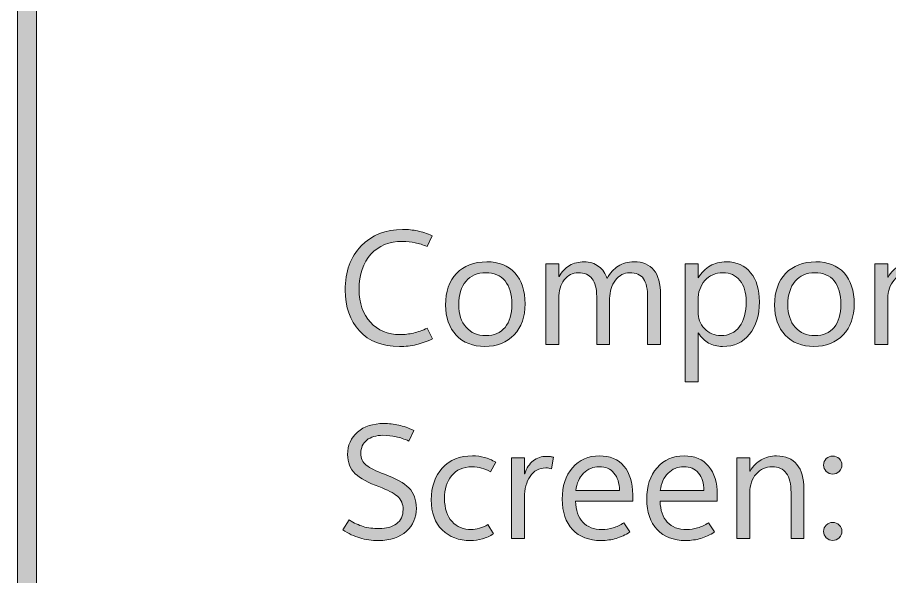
# Model space of a CAD drawing. Extents: x 0 to 227, y 0 to 170.
# Drawn here: x 0 to 64.7, y 41.5 to 83 of the extents above; entities that cross this region are included whole.
import ezdxf

# ---------------------------------------------------------------- set-up
doc = ezdxf.new("R2010")
doc.units = 0
doc.header["$MEASUREMENT"] = 0
doc.layers.add('Layer 1', color=7, linetype='Continuous')

# ---------------------------------------------------------------- blocks, each defined once
blk = doc.blocks.new('block 7')
at = {"layer": 'Layer 1', "true_color": 0x231f20}
h = blk.add_hatch(color=250, dxfattribs=at)
h.dxf.hatch_style = 2
edge = h.paths.add_edge_path()
edge.add_spline(control_points=[(30.793, 59.127), (30.387, 58.932), (29.99, 58.789), (29.604, 58.699), (29.217, 58.609), (28.797, 58.564), (28.344, 58.564), (27.074, 58.564), (26.087, 58.949), (25.382, 59.719), (24.677, 60.488), (24.324, 61.498), (24.324, 62.748), (24.324, 64.119), (24.718, 65.212), (25.505, 66.026), (26.292, 66.841), (27.318, 67.248), (28.584, 67.248), (28.979, 67.248), (29.349, 67.211), (29.694, 67.137), (30.04, 67.062), (30.398, 66.943), (30.77, 66.779), (30.77, 66.779), (30.406, 65.971), (30.406, 65.971), (30.098, 66.107), (29.799, 66.206), (29.51, 66.267), (29.221, 66.327), (28.908, 66.357), (28.572, 66.357), (27.588, 66.357), (26.806, 66.04), (26.226, 65.405), (25.646, 64.771), (25.355, 63.904), (25.355, 62.807), (25.355, 61.779), (25.634, 60.963), (26.19, 60.357), (26.747, 59.752), (27.484, 59.449), (28.402, 59.449), (28.742, 59.449), (29.075, 59.486), (29.401, 59.561), (29.728, 59.635), (30.061, 59.756), (30.4, 59.924), (30.4, 59.924), (30.793, 59.127), (30.793, 59.127)], knot_values=[0, 0, 0, 0, 1, 1, 1, 2, 2, 2, 3, 3, 3, 4, 4, 4, 5, 5, 5, 6, 6, 6, 7, 7, 7, 8, 8, 8, 9, 9, 9, 10, 10, 10, 11, 11, 11, 12, 12, 12, 13, 13, 13, 14, 14, 14, 15, 15, 15, 16, 16, 16, 17, 17, 17, 18, 18, 18, 18], degree=3, periodic=1)
h = blk.add_hatch(color=250, dxfattribs=at)
h.dxf.hatch_style = 2
edge = h.paths.add_edge_path()
edge.add_spline(control_points=[(34.684, 58.564), (33.797, 58.564), (33.089, 58.845), (32.56, 59.405), (32.03, 59.966), (31.766, 60.709), (31.766, 61.635), (31.766, 62.639), (32.039, 63.424), (32.586, 63.99), (33.133, 64.557), (33.879, 64.842), (34.824, 64.846), (35.719, 64.85), (36.417, 64.574), (36.919, 64.02), (37.421, 63.465), (37.672, 62.701), (37.672, 61.729), (37.672, 60.768), (37.401, 60), (36.86, 59.426), (36.319, 58.852), (35.594, 58.564), (34.684, 58.564)], knot_values=[0, 0, 0, 0, 1, 1, 1, 2, 2, 2, 3, 3, 3, 4, 4, 4, 5, 5, 5, 6, 6, 6, 7, 7, 7, 8, 8, 8, 8], degree=3, periodic=1)
edge = h.paths.add_edge_path()
edge.add_spline(control_points=[(34.754, 59.373), (35.375, 59.373), (35.853, 59.575), (36.187, 59.979), (36.521, 60.384), (36.688, 60.955), (36.688, 61.693), (36.688, 62.447), (36.52, 63.026), (36.184, 63.431), (35.848, 63.835), (35.371, 64.037), (34.754, 64.037), (34.137, 64.037), (33.648, 63.826), (33.289, 63.404), (32.93, 62.982), (32.75, 62.404), (32.75, 61.67), (32.75, 60.959), (32.932, 60.398), (33.295, 59.988), (33.658, 59.578), (34.145, 59.373), (34.754, 59.373)], knot_values=[0, 0, 0, 0, 1, 1, 1, 2, 2, 2, 3, 3, 3, 4, 4, 4, 5, 5, 5, 6, 6, 6, 7, 7, 7, 8, 8, 8, 8], degree=3, periodic=1)
h = blk.add_hatch(color=250, dxfattribs=at)
h.dxf.hatch_style = 2
edge = h.paths.add_edge_path()
edge.add_spline(control_points=[(47.727, 58.705), (47.727, 58.705), (46.766, 58.705), (46.766, 58.705), (46.766, 58.705), (46.766, 62.15), (46.766, 62.15), (46.766, 62.814), (46.663, 63.295), (46.458, 63.592), (46.253, 63.889), (45.908, 64.037), (45.424, 64.037), (45.014, 64.037), (44.665, 63.85), (44.378, 63.475), (44.091, 63.1), (43.947, 62.65), (43.947, 62.127), (43.947, 62.127), (43.947, 58.705), (43.947, 58.705), (43.947, 58.705), (42.986, 58.705), (42.986, 58.705), (42.986, 58.705), (42.986, 62.268), (42.986, 62.268), (42.986, 62.857), (42.873, 63.3), (42.646, 63.595), (42.42, 63.89), (42.078, 64.037), (41.621, 64.037), (41.199, 64.037), (40.852, 63.86), (40.578, 63.507), (40.305, 63.153), (40.168, 62.693), (40.168, 62.127), (40.168, 62.127), (40.168, 58.705), (40.168, 58.705), (40.168, 58.705), (39.207, 58.705), (39.207, 58.705), (39.207, 58.705), (39.207, 64.705), (39.207, 64.705), (39.207, 64.705), (40.168, 64.705), (40.168, 64.705), (40.168, 64.705), (40.168, 63.756), (40.168, 63.756), (40.168, 63.756), (40.191, 63.756), (40.191, 63.756), (40.406, 64.119), (40.669, 64.392), (40.979, 64.573), (41.29, 64.755), (41.648, 64.846), (42.055, 64.846), (42.465, 64.846), (42.822, 64.731), (43.127, 64.503), (43.432, 64.274), (43.641, 63.975), (43.754, 63.604), (43.977, 64.018), (44.254, 64.328), (44.586, 64.535), (44.918, 64.742), (45.305, 64.846), (45.746, 64.846), (46.406, 64.846), (46.901, 64.643), (47.231, 64.236), (47.562, 63.83), (47.727, 63.219), (47.727, 62.402), (47.727, 62.402), (47.727, 58.705), (47.727, 58.705)], knot_values=[0, 0, 0, 0, 1, 1, 1, 2, 2, 2, 3, 3, 3, 4, 4, 4, 5, 5, 5, 6, 6, 6, 7, 7, 7, 8, 8, 8, 9, 9, 9, 10, 10, 10, 11, 11, 11, 12, 12, 12, 13, 13, 13, 14, 14, 14, 15, 15, 15, 16, 16, 16, 17, 17, 17, 18, 18, 18, 19, 19, 19, 20, 20, 20, 21, 21, 21, 22, 22, 22, 23, 23, 23, 24, 24, 24, 25, 25, 25, 26, 26, 26, 27, 27, 27, 28, 28, 28, 28], degree=3, periodic=1)
h = blk.add_hatch(color=250, dxfattribs=at)
h.dxf.hatch_style = 2
edge = h.paths.add_edge_path()
edge.add_spline(control_points=[(50.527, 59.572), (50.527, 59.572), (50.504, 59.572), (50.504, 59.572), (50.504, 59.572), (50.504, 55.945), (50.504, 55.945), (50.504, 55.945), (49.543, 55.945), (49.543, 55.945), (49.543, 55.945), (49.543, 64.705), (49.543, 64.705), (49.543, 64.705), (50.504, 64.705), (50.504, 64.705), (50.504, 64.705), (50.504, 63.65), (50.504, 63.65), (50.504, 63.65), (50.527, 63.65), (50.527, 63.65), (50.766, 64.049), (51.058, 64.348), (51.403, 64.547), (51.749, 64.746), (52.148, 64.846), (52.602, 64.846), (53.375, 64.846), (53.979, 64.577), (54.412, 64.04), (54.846, 63.503), (55.062, 62.783), (55.062, 61.881), (55.062, 60.877), (54.818, 60.073), (54.33, 59.47), (53.842, 58.866), (53.174, 58.564), (52.326, 58.564), (51.939, 58.564), (51.596, 58.648), (51.295, 58.816), (50.994, 58.984), (50.738, 59.236), (50.527, 59.572)], knot_values=[0, 0, 0, 0, 1, 1, 1, 2, 2, 2, 3, 3, 3, 4, 4, 4, 5, 5, 5, 6, 6, 6, 7, 7, 7, 8, 8, 8, 9, 9, 9, 10, 10, 10, 11, 11, 11, 12, 12, 12, 13, 13, 13, 14, 14, 14, 15, 15, 15, 15], degree=3, periodic=1)
edge = h.paths.add_edge_path()
edge.add_spline(control_points=[(50.504, 61.992), (50.504, 61.992), (50.504, 61.154), (50.504, 61.154), (50.504, 60.658), (50.665, 60.237), (50.987, 59.892), (51.31, 59.546), (51.719, 59.373), (52.215, 59.373), (52.797, 59.373), (53.253, 59.596), (53.583, 60.041), (53.913, 60.486), (54.078, 61.105), (54.078, 61.898), (54.078, 62.566), (53.924, 63.09), (53.615, 63.469), (53.307, 63.848), (52.889, 64.037), (52.361, 64.037), (51.803, 64.037), (51.354, 63.843), (51.014, 63.454), (50.674, 63.065), (50.504, 62.578), (50.504, 61.992)], knot_values=[0, 0, 0, 0, 1, 1, 1, 2, 2, 2, 3, 3, 3, 4, 4, 4, 5, 5, 5, 6, 6, 6, 7, 7, 7, 8, 8, 8, 9, 9, 9, 9], degree=3, periodic=1)
h = blk.add_hatch(color=250, dxfattribs=at)
h.dxf.hatch_style = 2
edge = h.paths.add_edge_path()
edge.add_spline(control_points=[(59.105, 58.564), (58.219, 58.564), (57.511, 58.845), (56.981, 59.405), (56.452, 59.966), (56.188, 60.709), (56.188, 61.635), (56.188, 62.639), (56.461, 63.424), (57.008, 63.99), (57.555, 64.557), (58.301, 64.842), (59.246, 64.846), (60.141, 64.85), (60.839, 64.574), (61.341, 64.02), (61.843, 63.465), (62.094, 62.701), (62.094, 61.729), (62.094, 60.768), (61.823, 60), (61.282, 59.426), (60.741, 58.852), (60.016, 58.564), (59.105, 58.564)], knot_values=[0, 0, 0, 0, 1, 1, 1, 2, 2, 2, 3, 3, 3, 4, 4, 4, 5, 5, 5, 6, 6, 6, 7, 7, 7, 8, 8, 8, 8], degree=3, periodic=1)
edge = h.paths.add_edge_path()
edge.add_spline(control_points=[(59.176, 59.373), (59.797, 59.373), (60.274, 59.575), (60.608, 59.979), (60.942, 60.384), (61.109, 60.955), (61.109, 61.693), (61.109, 62.447), (60.941, 63.026), (60.605, 63.431), (60.27, 63.835), (59.793, 64.037), (59.176, 64.037), (58.559, 64.037), (58.07, 63.826), (57.711, 63.404), (57.352, 62.982), (57.172, 62.404), (57.172, 61.67), (57.172, 60.959), (57.354, 60.398), (57.717, 59.988), (58.08, 59.578), (58.566, 59.373), (59.176, 59.373)], knot_values=[0, 0, 0, 0, 1, 1, 1, 2, 2, 2, 3, 3, 3, 4, 4, 4, 5, 5, 5, 6, 6, 6, 7, 7, 7, 8, 8, 8, 8], degree=3, periodic=1)
h = blk.add_hatch(color=250, dxfattribs=at)
h.dxf.hatch_style = 2
edge = h.paths.add_edge_path()
edge.add_spline(control_points=[(68.609, 58.705), (68.609, 58.705), (67.648, 58.705), (67.648, 58.705), (67.648, 58.705), (67.648, 62.127), (67.648, 62.127), (67.648, 62.764), (67.532, 63.241), (67.3, 63.56), (67.067, 63.878), (66.719, 64.037), (66.254, 64.037), (65.773, 64.037), (65.376, 63.856), (65.062, 63.495), (64.747, 63.134), (64.59, 62.678), (64.59, 62.127), (64.59, 62.127), (64.59, 58.705), (64.59, 58.705), (64.59, 58.705), (63.629, 58.705), (63.629, 58.705), (63.629, 58.705), (63.629, 64.705), (63.629, 64.705), (63.629, 64.705), (64.59, 64.705), (64.59, 64.705), (64.59, 64.705), (64.59, 63.709), (64.59, 63.709), (64.59, 63.709), (64.613, 63.709), (64.613, 63.709), (64.84, 64.088), (65.117, 64.372), (65.445, 64.562), (65.773, 64.751), (66.152, 64.846), (66.582, 64.846), (67.238, 64.846), (67.74, 64.634), (68.088, 64.21), (68.436, 63.786), (68.609, 63.174), (68.609, 62.373), (68.609, 62.373), (68.609, 58.705), (68.609, 58.705)], knot_values=[0, 0, 0, 0, 1, 1, 1, 2, 2, 2, 3, 3, 3, 4, 4, 4, 5, 5, 5, 6, 6, 6, 7, 7, 7, 8, 8, 8, 9, 9, 9, 10, 10, 10, 11, 11, 11, 12, 12, 12, 13, 13, 13, 14, 14, 14, 15, 15, 15, 16, 16, 16, 17, 17, 17, 17], degree=3, periodic=1)
at = {"layer": 'Layer 1', "lineweight": 0}
for points, knots in [([(30.793, 59.127), (30.387, 58.932), (29.99, 58.789), (29.604, 58.699), (29.217, 58.609), (28.797, 58.564), (28.344, 58.564), (27.074, 58.564), (26.087, 58.949), (25.382, 59.719), (24.677, 60.488), (24.324, 61.498), (24.324, 62.748), (24.324, 64.119), (24.718, 65.212), (25.505, 66.026), (26.292, 66.841), (27.318, 67.248), (28.584, 67.248), (28.979, 67.248), (29.349, 67.211), (29.694, 67.137), (30.04, 67.062), (30.398, 66.943), (30.77, 66.779), (30.77, 66.779), (30.406, 65.971), (30.406, 65.971), (30.098, 66.107), (29.799, 66.206), (29.51, 66.267), (29.221, 66.327), (28.908, 66.357), (28.572, 66.357), (27.588, 66.357), (26.806, 66.04), (26.226, 65.405), (25.646, 64.771), (25.355, 63.904), (25.355, 62.807), (25.355, 61.779), (25.634, 60.963), (26.19, 60.357), (26.747, 59.752), (27.484, 59.449), (28.402, 59.449), (28.742, 59.449), (29.075, 59.486), (29.401, 59.561), (29.728, 59.635), (30.061, 59.756), (30.4, 59.924), (30.4, 59.924), (30.793, 59.127), (30.793, 59.127)], [0, 0, 0, 0, 1, 1, 1, 2, 2, 2, 3, 3, 3, 4, 4, 4, 5, 5, 5, 6, 6, 6, 7, 7, 7, 8, 8, 8, 9, 9, 9, 10, 10, 10, 11, 11, 11, 12, 12, 12, 13, 13, 13, 14, 14, 14, 15, 15, 15, 16, 16, 16, 17, 17, 17, 18, 18, 18, 18]), ([(34.684, 58.564), (33.797, 58.564), (33.089, 58.845), (32.56, 59.405), (32.03, 59.966), (31.766, 60.709), (31.766, 61.635), (31.766, 62.639), (32.039, 63.424), (32.586, 63.99), (33.133, 64.557), (33.879, 64.842), (34.824, 64.846), (35.719, 64.85), (36.417, 64.574), (36.919, 64.02), (37.421, 63.465), (37.672, 62.701), (37.672, 61.729), (37.672, 60.768), (37.401, 60), (36.86, 59.426), (36.319, 58.852), (35.594, 58.564), (34.684, 58.564)], [0, 0, 0, 0, 1, 1, 1, 2, 2, 2, 3, 3, 3, 4, 4, 4, 5, 5, 5, 6, 6, 6, 7, 7, 7, 8, 8, 8, 8]), ([(47.727, 58.705), (47.727, 58.705), (46.766, 58.705), (46.766, 58.705), (46.766, 58.705), (46.766, 62.15), (46.766, 62.15), (46.766, 62.814), (46.663, 63.295), (46.458, 63.592), (46.253, 63.889), (45.908, 64.037), (45.424, 64.037), (45.014, 64.037), (44.665, 63.85), (44.378, 63.475), (44.091, 63.1), (43.947, 62.65), (43.947, 62.127), (43.947, 62.127), (43.947, 58.705), (43.947, 58.705), (43.947, 58.705), (42.986, 58.705), (42.986, 58.705), (42.986, 58.705), (42.986, 62.268), (42.986, 62.268), (42.986, 62.857), (42.873, 63.3), (42.646, 63.595), (42.42, 63.89), (42.078, 64.037), (41.621, 64.037), (41.199, 64.037), (40.852, 63.86), (40.578, 63.507), (40.305, 63.153), (40.168, 62.693), (40.168, 62.127), (40.168, 62.127), (40.168, 58.705), (40.168, 58.705), (40.168, 58.705), (39.207, 58.705), (39.207, 58.705), (39.207, 58.705), (39.207, 64.705), (39.207, 64.705), (39.207, 64.705), (40.168, 64.705), (40.168, 64.705), (40.168, 64.705), (40.168, 63.756), (40.168, 63.756), (40.168, 63.756), (40.191, 63.756), (40.191, 63.756), (40.406, 64.119), (40.669, 64.392), (40.979, 64.573), (41.29, 64.755), (41.648, 64.846), (42.055, 64.846), (42.465, 64.846), (42.822, 64.731), (43.127, 64.503), (43.432, 64.274), (43.641, 63.975), (43.754, 63.604), (43.977, 64.018), (44.254, 64.328), (44.586, 64.535), (44.918, 64.742), (45.305, 64.846), (45.746, 64.846), (46.406, 64.846), (46.901, 64.643), (47.231, 64.236), (47.562, 63.83), (47.727, 63.219), (47.727, 62.402), (47.727, 62.402), (47.727, 58.705), (47.727, 58.705)], [0, 0, 0, 0, 1, 1, 1, 2, 2, 2, 3, 3, 3, 4, 4, 4, 5, 5, 5, 6, 6, 6, 7, 7, 7, 8, 8, 8, 9, 9, 9, 10, 10, 10, 11, 11, 11, 12, 12, 12, 13, 13, 13, 14, 14, 14, 15, 15, 15, 16, 16, 16, 17, 17, 17, 18, 18, 18, 19, 19, 19, 20, 20, 20, 21, 21, 21, 22, 22, 22, 23, 23, 23, 24, 24, 24, 25, 25, 25, 26, 26, 26, 27, 27, 27, 28, 28, 28, 28]), ([(50.527, 59.572), (50.527, 59.572), (50.504, 59.572), (50.504, 59.572), (50.504, 59.572), (50.504, 55.945), (50.504, 55.945), (50.504, 55.945), (49.543, 55.945), (49.543, 55.945), (49.543, 55.945), (49.543, 64.705), (49.543, 64.705), (49.543, 64.705), (50.504, 64.705), (50.504, 64.705), (50.504, 64.705), (50.504, 63.65), (50.504, 63.65), (50.504, 63.65), (50.527, 63.65), (50.527, 63.65), (50.766, 64.049), (51.058, 64.348), (51.403, 64.547), (51.749, 64.746), (52.148, 64.846), (52.602, 64.846), (53.375, 64.846), (53.979, 64.577), (54.412, 64.04), (54.846, 63.503), (55.062, 62.783), (55.062, 61.881), (55.062, 60.877), (54.818, 60.073), (54.33, 59.47), (53.842, 58.866), (53.174, 58.564), (52.326, 58.564), (51.939, 58.564), (51.596, 58.648), (51.295, 58.816), (50.994, 58.984), (50.738, 59.236), (50.527, 59.572)], [0, 0, 0, 0, 1, 1, 1, 2, 2, 2, 3, 3, 3, 4, 4, 4, 5, 5, 5, 6, 6, 6, 7, 7, 7, 8, 8, 8, 9, 9, 9, 10, 10, 10, 11, 11, 11, 12, 12, 12, 13, 13, 13, 14, 14, 14, 15, 15, 15, 15]), ([(59.105, 58.564), (58.219, 58.564), (57.511, 58.845), (56.981, 59.405), (56.452, 59.966), (56.188, 60.709), (56.188, 61.635), (56.188, 62.639), (56.461, 63.424), (57.008, 63.99), (57.555, 64.557), (58.301, 64.842), (59.246, 64.846), (60.141, 64.85), (60.839, 64.574), (61.341, 64.02), (61.843, 63.465), (62.094, 62.701), (62.094, 61.729), (62.094, 60.768), (61.823, 60), (61.282, 59.426), (60.741, 58.852), (60.016, 58.564), (59.105, 58.564)], [0, 0, 0, 0, 1, 1, 1, 2, 2, 2, 3, 3, 3, 4, 4, 4, 5, 5, 5, 6, 6, 6, 7, 7, 7, 8, 8, 8, 8]), ([(68.609, 58.705), (68.609, 58.705), (67.648, 58.705), (67.648, 58.705), (67.648, 58.705), (67.648, 62.127), (67.648, 62.127), (67.648, 62.764), (67.532, 63.241), (67.3, 63.56), (67.067, 63.878), (66.719, 64.037), (66.254, 64.037), (65.773, 64.037), (65.376, 63.856), (65.062, 63.495), (64.747, 63.134), (64.59, 62.678), (64.59, 62.127), (64.59, 62.127), (64.59, 58.705), (64.59, 58.705), (64.59, 58.705), (63.629, 58.705), (63.629, 58.705), (63.629, 58.705), (63.629, 64.705), (63.629, 64.705), (63.629, 64.705), (64.59, 64.705), (64.59, 64.705), (64.59, 64.705), (64.59, 63.709), (64.59, 63.709), (64.59, 63.709), (64.613, 63.709), (64.613, 63.709), (64.84, 64.088), (65.117, 64.372), (65.445, 64.562), (65.773, 64.751), (66.152, 64.846), (66.582, 64.846), (67.238, 64.846), (67.74, 64.634), (68.088, 64.21), (68.436, 63.786), (68.609, 63.174), (68.609, 62.373), (68.609, 62.373), (68.609, 58.705), (68.609, 58.705)], [0, 0, 0, 0, 1, 1, 1, 2, 2, 2, 3, 3, 3, 4, 4, 4, 5, 5, 5, 6, 6, 6, 7, 7, 7, 8, 8, 8, 9, 9, 9, 10, 10, 10, 11, 11, 11, 12, 12, 12, 13, 13, 13, 14, 14, 14, 15, 15, 15, 16, 16, 16, 17, 17, 17, 17]), ([(34.754, 59.373), (35.375, 59.373), (35.853, 59.575), (36.187, 59.979), (36.521, 60.384), (36.688, 60.955), (36.688, 61.693), (36.688, 62.447), (36.52, 63.026), (36.184, 63.431), (35.848, 63.835), (35.371, 64.037), (34.754, 64.037), (34.137, 64.037), (33.648, 63.826), (33.289, 63.404), (32.93, 62.982), (32.75, 62.404), (32.75, 61.67), (32.75, 60.959), (32.932, 60.398), (33.295, 59.988), (33.658, 59.578), (34.145, 59.373), (34.754, 59.373)], [0, 0, 0, 0, 1, 1, 1, 2, 2, 2, 3, 3, 3, 4, 4, 4, 5, 5, 5, 6, 6, 6, 7, 7, 7, 8, 8, 8, 8]), ([(50.504, 61.992), (50.504, 61.992), (50.504, 61.154), (50.504, 61.154), (50.504, 60.658), (50.665, 60.237), (50.987, 59.892), (51.31, 59.546), (51.719, 59.373), (52.215, 59.373), (52.797, 59.373), (53.253, 59.596), (53.583, 60.041), (53.913, 60.486), (54.078, 61.105), (54.078, 61.898), (54.078, 62.566), (53.924, 63.09), (53.615, 63.469), (53.307, 63.848), (52.889, 64.037), (52.361, 64.037), (51.803, 64.037), (51.354, 63.843), (51.014, 63.454), (50.674, 63.065), (50.504, 62.578), (50.504, 61.992)], [0, 0, 0, 0, 1, 1, 1, 2, 2, 2, 3, 3, 3, 4, 4, 4, 5, 5, 5, 6, 6, 6, 7, 7, 7, 8, 8, 8, 9, 9, 9, 9]), ([(59.176, 59.373), (59.797, 59.373), (60.274, 59.575), (60.608, 59.979), (60.942, 60.384), (61.109, 60.955), (61.109, 61.693), (61.109, 62.447), (60.941, 63.026), (60.605, 63.431), (60.27, 63.835), (59.793, 64.037), (59.176, 64.037), (58.559, 64.037), (58.07, 63.826), (57.711, 63.404), (57.352, 62.982), (57.172, 62.404), (57.172, 61.67), (57.172, 60.959), (57.354, 60.398), (57.717, 59.988), (58.08, 59.578), (58.566, 59.373), (59.176, 59.373)], [0, 0, 0, 0, 1, 1, 1, 2, 2, 2, 3, 3, 3, 4, 4, 4, 5, 5, 5, 6, 6, 6, 7, 7, 7, 8, 8, 8, 8])]:
    blk.add_open_spline(points, degree=3, knots=knots, dxfattribs=at)
blk = doc.blocks.new('block 8')
at = {"layer": 'Layer 1', "true_color": 0x231f20}
h = blk.add_hatch(color=250, dxfattribs=at)
h.dxf.hatch_style = 2
edge = h.paths.add_edge_path()
edge.add_spline(control_points=[(24.148, 44.95), (24.148, 44.95), (24.629, 45.688), (24.629, 45.688), (24.973, 45.466), (25.316, 45.304), (25.66, 45.202), (26.004, 45.101), (26.404, 45.05), (26.861, 45.05), (27.373, 45.05), (27.794, 45.17), (28.124, 45.41), (28.454, 45.65), (28.619, 46.001), (28.619, 46.462), (28.619, 46.872), (28.479, 47.2), (28.2, 47.446), (27.921, 47.692), (27.463, 47.931), (26.826, 48.161), (26.037, 48.446), (25.452, 48.768), (25.071, 49.125), (24.69, 49.482), (24.5, 49.954), (24.5, 50.54), (24.5, 51.228), (24.747, 51.784), (25.241, 52.21), (25.735, 52.636), (26.385, 52.849), (27.189, 52.849), (27.564, 52.849), (27.932, 52.809), (28.291, 52.729), (28.65, 52.648), (29.021, 52.519), (29.404, 52.339), (29.404, 52.339), (29.035, 51.548), (29.035, 51.548), (28.715, 51.696), (28.403, 51.804), (28.101, 51.87), (27.798, 51.937), (27.471, 51.97), (27.119, 51.97), (26.615, 51.97), (26.217, 51.852), (25.924, 51.615), (25.631, 51.379), (25.484, 51.052), (25.484, 50.634), (25.484, 50.267), (25.619, 49.974), (25.889, 49.755), (26.158, 49.536), (26.607, 49.313), (27.236, 49.087), (28.08, 48.782), (28.686, 48.442), (29.053, 48.067), (29.42, 47.692), (29.604, 47.187), (29.604, 46.55), (29.604, 45.87), (29.357, 45.303), (28.865, 44.848), (28.373, 44.393), (27.682, 44.165), (26.791, 44.165), (26.291, 44.165), (25.83, 44.228), (25.408, 44.353), (24.986, 44.478), (24.566, 44.677), (24.148, 44.95)], knot_values=[0, 0, 0, 0, 1, 1, 1, 2, 2, 2, 3, 3, 3, 4, 4, 4, 5, 5, 5, 6, 6, 6, 7, 7, 7, 8, 8, 8, 9, 9, 9, 10, 10, 10, 11, 11, 11, 12, 12, 12, 13, 13, 13, 14, 14, 14, 15, 15, 15, 16, 16, 16, 17, 17, 17, 18, 18, 18, 19, 19, 19, 20, 20, 20, 21, 21, 21, 22, 22, 22, 23, 23, 23, 24, 24, 24, 25, 25, 25, 26, 26, 26, 26], degree=3, periodic=1)
h = blk.add_hatch(color=250, dxfattribs=at)
h.dxf.hatch_style = 2
edge = h.paths.add_edge_path()
edge.add_spline(control_points=[(35.34, 44.663), (35.062, 44.491), (34.785, 44.365), (34.508, 44.285), (34.23, 44.205), (33.928, 44.165), (33.6, 44.165), (32.756, 44.165), (32.063, 44.427), (31.522, 44.95), (30.981, 45.474), (30.711, 46.216), (30.711, 47.177), (30.711, 48.153), (30.983, 48.942), (31.528, 49.544), (32.073, 50.146), (32.822, 50.446), (33.775, 50.446), (34.084, 50.446), (34.378, 50.409), (34.657, 50.335), (34.937, 50.261), (35.219, 50.14), (35.504, 49.972), (35.504, 49.972), (35.1, 49.269), (35.1, 49.269), (34.877, 49.394), (34.658, 49.485), (34.443, 49.544), (34.229, 49.603), (33.994, 49.632), (33.74, 49.632), (33.08, 49.632), (32.574, 49.411), (32.223, 48.97), (31.871, 48.528), (31.695, 47.968), (31.695, 47.288), (31.695, 46.538), (31.88, 45.966), (32.249, 45.571), (32.618, 45.177), (33.096, 44.979), (33.682, 44.979), (33.873, 44.979), (34.073, 45.01), (34.282, 45.07), (34.491, 45.131), (34.701, 45.226), (34.912, 45.354), (34.912, 45.354), (35.34, 44.663), (35.34, 44.663)], knot_values=[0, 0, 0, 0, 1, 1, 1, 2, 2, 2, 3, 3, 3, 4, 4, 4, 5, 5, 5, 6, 6, 6, 7, 7, 7, 8, 8, 8, 9, 9, 9, 10, 10, 10, 11, 11, 11, 12, 12, 12, 13, 13, 13, 14, 14, 14, 15, 15, 15, 16, 16, 16, 17, 17, 17, 18, 18, 18, 18], degree=3, periodic=1)
h = blk.add_hatch(color=250, dxfattribs=at)
h.dxf.hatch_style = 2
edge = h.paths.add_edge_path()
edge.add_spline(control_points=[(39.623, 49.485), (39.549, 49.509), (39.482, 49.525), (39.424, 49.535), (39.365, 49.545), (39.291, 49.55), (39.201, 49.55), (38.713, 49.55), (38.328, 49.342), (38.047, 48.926), (37.766, 48.51), (37.625, 47.989), (37.625, 47.364), (37.625, 47.364), (37.625, 44.306), (37.625, 44.306), (37.625, 44.306), (36.664, 44.306), (36.664, 44.306), (36.664, 44.306), (36.664, 50.306), (36.664, 50.306), (36.664, 50.306), (37.625, 50.306), (37.625, 50.306), (37.625, 50.306), (37.625, 49.116), (37.625, 49.116), (37.625, 49.116), (37.648, 49.116), (37.648, 49.116), (37.785, 49.538), (37.994, 49.859), (38.275, 50.08), (38.557, 50.301), (38.881, 50.411), (39.248, 50.411), (39.369, 50.411), (39.472, 50.405), (39.556, 50.394), (39.64, 50.382), (39.715, 50.364), (39.781, 50.341), (39.781, 50.341), (39.623, 49.485), (39.623, 49.485)], knot_values=[0, 0, 0, 0, 1, 1, 1, 2, 2, 2, 3, 3, 3, 4, 4, 4, 5, 5, 5, 6, 6, 6, 7, 7, 7, 8, 8, 8, 9, 9, 9, 10, 10, 10, 11, 11, 11, 12, 12, 12, 13, 13, 13, 14, 14, 14, 15, 15, 15, 15], degree=3, periodic=1)
h = blk.add_hatch(color=250, dxfattribs=at)
h.dxf.hatch_style = 2
edge = h.paths.add_edge_path()
edge.add_spline(control_points=[(45.658, 47.089), (45.658, 47.089), (41.416, 47.089), (41.416, 47.089), (41.432, 46.413), (41.61, 45.893), (41.952, 45.527), (42.294, 45.162), (42.773, 44.979), (43.391, 44.979), (43.66, 44.979), (43.931, 45.02), (44.202, 45.1), (44.474, 45.18), (44.742, 45.308), (45.008, 45.483), (45.008, 45.483), (45.453, 44.798), (45.453, 44.798), (45.113, 44.579), (44.773, 44.419), (44.434, 44.317), (44.094, 44.216), (43.721, 44.165), (43.314, 44.165), (42.408, 44.165), (41.701, 44.435), (41.193, 44.974), (40.686, 45.513), (40.43, 46.265), (40.426, 47.229), (40.422, 48.194), (40.677, 48.972), (41.19, 49.562), (41.704, 50.151), (42.371, 50.446), (43.191, 50.446), (43.973, 50.446), (44.579, 50.191), (45.011, 49.682), (45.442, 49.172), (45.658, 48.466), (45.658, 47.563), (45.658, 47.563), (45.658, 47.089), (45.658, 47.089)], knot_values=[0, 0, 0, 0, 1, 1, 1, 2, 2, 2, 3, 3, 3, 4, 4, 4, 5, 5, 5, 6, 6, 6, 7, 7, 7, 8, 8, 8, 9, 9, 9, 10, 10, 10, 11, 11, 11, 12, 12, 12, 13, 13, 13, 14, 14, 14, 15, 15, 15, 15], degree=3, periodic=1)
edge = h.paths.add_edge_path()
edge.add_spline(control_points=[(44.674, 47.874), (44.67, 48.429), (44.535, 48.861), (44.27, 49.172), (44.004, 49.482), (43.639, 49.638), (43.174, 49.638), (42.717, 49.638), (42.329, 49.479), (42.011, 49.16), (41.692, 48.842), (41.498, 48.413), (41.428, 47.874), (41.428, 47.874), (44.674, 47.874), (44.674, 47.874)], knot_values=[0, 0, 0, 0, 1, 1, 1, 2, 2, 2, 3, 3, 3, 4, 4, 4, 5, 5, 5, 5], degree=3, periodic=1)
h = blk.add_hatch(color=250, dxfattribs=at)
h.dxf.hatch_style = 2
edge = h.paths.add_edge_path()
edge.add_spline(control_points=[(51.934, 47.089), (51.934, 47.089), (47.691, 47.089), (47.691, 47.089), (47.707, 46.413), (47.886, 45.893), (48.228, 45.527), (48.569, 45.162), (49.049, 44.979), (49.666, 44.979), (49.936, 44.979), (50.206, 45.02), (50.478, 45.1), (50.749, 45.18), (51.018, 45.308), (51.283, 45.483), (51.283, 45.483), (51.729, 44.798), (51.729, 44.798), (51.389, 44.579), (51.049, 44.419), (50.709, 44.317), (50.369, 44.216), (49.996, 44.165), (49.59, 44.165), (48.684, 44.165), (47.977, 44.435), (47.469, 44.974), (46.961, 45.513), (46.705, 46.265), (46.701, 47.229), (46.697, 48.194), (46.952, 48.972), (47.466, 49.562), (47.979, 50.151), (48.646, 50.446), (49.467, 50.446), (50.248, 50.446), (50.854, 50.191), (51.286, 49.682), (51.718, 49.172), (51.934, 48.466), (51.934, 47.563), (51.934, 47.563), (51.934, 47.089), (51.934, 47.089)], knot_values=[0, 0, 0, 0, 1, 1, 1, 2, 2, 2, 3, 3, 3, 4, 4, 4, 5, 5, 5, 6, 6, 6, 7, 7, 7, 8, 8, 8, 9, 9, 9, 10, 10, 10, 11, 11, 11, 12, 12, 12, 13, 13, 13, 14, 14, 14, 15, 15, 15, 15], degree=3, periodic=1)
edge = h.paths.add_edge_path()
edge.add_spline(control_points=[(50.949, 47.874), (50.945, 48.429), (50.811, 48.861), (50.545, 49.172), (50.279, 49.482), (49.914, 49.638), (49.449, 49.638), (48.992, 49.638), (48.604, 49.479), (48.286, 49.16), (47.968, 48.842), (47.773, 48.413), (47.703, 47.874), (47.703, 47.874), (50.949, 47.874), (50.949, 47.874)], knot_values=[0, 0, 0, 0, 1, 1, 1, 2, 2, 2, 3, 3, 3, 4, 4, 4, 5, 5, 5, 5], degree=3, periodic=1)
h = blk.add_hatch(color=250, dxfattribs=at)
h.dxf.hatch_style = 2
edge = h.paths.add_edge_path()
edge.add_spline(control_points=[(58.367, 44.306), (58.367, 44.306), (57.406, 44.306), (57.406, 44.306), (57.406, 44.306), (57.406, 47.728), (57.406, 47.728), (57.406, 48.364), (57.29, 48.842), (57.058, 49.16), (56.825, 49.479), (56.477, 49.638), (56.012, 49.638), (55.531, 49.638), (55.134, 49.457), (54.819, 49.096), (54.505, 48.734), (54.348, 48.278), (54.348, 47.728), (54.348, 47.728), (54.348, 44.306), (54.348, 44.306), (54.348, 44.306), (53.387, 44.306), (53.387, 44.306), (53.387, 44.306), (53.387, 50.306), (53.387, 50.306), (53.387, 50.306), (54.348, 50.306), (54.348, 50.306), (54.348, 50.306), (54.348, 49.31), (54.348, 49.31), (54.348, 49.31), (54.371, 49.31), (54.371, 49.31), (54.598, 49.688), (54.875, 49.973), (55.203, 50.162), (55.531, 50.352), (55.91, 50.446), (56.34, 50.446), (56.996, 50.446), (57.498, 50.234), (57.846, 49.811), (58.193, 49.387), (58.367, 48.774), (58.367, 47.974), (58.367, 47.974), (58.367, 44.306), (58.367, 44.306)], knot_values=[0, 0, 0, 0, 1, 1, 1, 2, 2, 2, 3, 3, 3, 4, 4, 4, 5, 5, 5, 6, 6, 6, 7, 7, 7, 8, 8, 8, 9, 9, 9, 10, 10, 10, 11, 11, 11, 12, 12, 12, 13, 13, 13, 14, 14, 14, 15, 15, 15, 16, 16, 16, 17, 17, 17, 17], degree=3, periodic=1)
h = blk.add_hatch(color=250, dxfattribs=at)
h.dxf.hatch_style = 2
edge = h.paths.add_edge_path()
edge.add_spline(control_points=[(60.506, 49.099), (60.318, 49.099), (60.158, 49.164), (60.025, 49.295), (59.893, 49.426), (59.826, 49.583), (59.826, 49.767), (59.826, 49.954), (59.893, 50.112), (60.025, 50.241), (60.158, 50.37), (60.318, 50.435), (60.506, 50.435), (60.693, 50.435), (60.854, 50.37), (60.986, 50.241), (61.119, 50.112), (61.186, 49.954), (61.186, 49.767), (61.186, 49.583), (61.119, 49.426), (60.986, 49.295), (60.854, 49.164), (60.693, 49.099), (60.506, 49.099)], knot_values=[0, 0, 0, 0, 1, 1, 1, 2, 2, 2, 3, 3, 3, 4, 4, 4, 5, 5, 5, 6, 6, 6, 7, 7, 7, 8, 8, 8, 8], degree=3, periodic=1)
edge = h.paths.add_edge_path()
edge.add_spline(control_points=[(60.506, 44.177), (60.318, 44.177), (60.158, 44.242), (60.025, 44.373), (59.893, 44.504), (59.826, 44.661), (59.826, 44.845), (59.826, 45.024), (59.893, 45.181), (60.025, 45.313), (60.158, 45.446), (60.318, 45.513), (60.506, 45.513), (60.693, 45.513), (60.854, 45.446), (60.986, 45.313), (61.119, 45.181), (61.186, 45.024), (61.186, 44.845), (61.186, 44.661), (61.119, 44.504), (60.986, 44.373), (60.854, 44.242), (60.693, 44.177), (60.506, 44.177)], knot_values=[0, 0, 0, 0, 1, 1, 1, 2, 2, 2, 3, 3, 3, 4, 4, 4, 5, 5, 5, 6, 6, 6, 7, 7, 7, 8, 8, 8, 8], degree=3, periodic=1)
at = {"layer": 'Layer 1', "lineweight": 0}
for points, knots in [([(24.148, 44.95), (24.148, 44.95), (24.629, 45.688), (24.629, 45.688), (24.973, 45.466), (25.316, 45.304), (25.66, 45.202), (26.004, 45.101), (26.404, 45.05), (26.861, 45.05), (27.373, 45.05), (27.794, 45.17), (28.124, 45.41), (28.454, 45.65), (28.619, 46.001), (28.619, 46.462), (28.619, 46.872), (28.479, 47.2), (28.2, 47.446), (27.921, 47.692), (27.463, 47.931), (26.826, 48.161), (26.037, 48.446), (25.452, 48.768), (25.071, 49.125), (24.69, 49.482), (24.5, 49.954), (24.5, 50.54), (24.5, 51.228), (24.747, 51.784), (25.241, 52.21), (25.735, 52.636), (26.385, 52.849), (27.189, 52.849), (27.564, 52.849), (27.932, 52.809), (28.291, 52.729), (28.65, 52.648), (29.021, 52.519), (29.404, 52.339), (29.404, 52.339), (29.035, 51.548), (29.035, 51.548), (28.715, 51.696), (28.403, 51.804), (28.101, 51.87), (27.798, 51.937), (27.471, 51.97), (27.119, 51.97), (26.615, 51.97), (26.217, 51.852), (25.924, 51.615), (25.631, 51.379), (25.484, 51.052), (25.484, 50.634), (25.484, 50.267), (25.619, 49.974), (25.889, 49.755), (26.158, 49.536), (26.607, 49.313), (27.236, 49.087), (28.08, 48.782), (28.686, 48.442), (29.053, 48.067), (29.42, 47.692), (29.604, 47.187), (29.604, 46.55), (29.604, 45.87), (29.357, 45.303), (28.865, 44.848), (28.373, 44.393), (27.682, 44.165), (26.791, 44.165), (26.291, 44.165), (25.83, 44.228), (25.408, 44.353), (24.986, 44.478), (24.566, 44.677), (24.148, 44.95)], [0, 0, 0, 0, 1, 1, 1, 2, 2, 2, 3, 3, 3, 4, 4, 4, 5, 5, 5, 6, 6, 6, 7, 7, 7, 8, 8, 8, 9, 9, 9, 10, 10, 10, 11, 11, 11, 12, 12, 12, 13, 13, 13, 14, 14, 14, 15, 15, 15, 16, 16, 16, 17, 17, 17, 18, 18, 18, 19, 19, 19, 20, 20, 20, 21, 21, 21, 22, 22, 22, 23, 23, 23, 24, 24, 24, 25, 25, 25, 26, 26, 26, 26]), ([(35.34, 44.663), (35.062, 44.491), (34.785, 44.365), (34.508, 44.285), (34.23, 44.205), (33.928, 44.165), (33.6, 44.165), (32.756, 44.165), (32.063, 44.427), (31.522, 44.95), (30.981, 45.474), (30.711, 46.216), (30.711, 47.177), (30.711, 48.153), (30.983, 48.942), (31.528, 49.544), (32.073, 50.146), (32.822, 50.446), (33.775, 50.446), (34.084, 50.446), (34.378, 50.409), (34.657, 50.335), (34.937, 50.261), (35.219, 50.14), (35.504, 49.972), (35.504, 49.972), (35.1, 49.269), (35.1, 49.269), (34.877, 49.394), (34.658, 49.485), (34.443, 49.544), (34.229, 49.603), (33.994, 49.632), (33.74, 49.632), (33.08, 49.632), (32.574, 49.411), (32.223, 48.97), (31.871, 48.528), (31.695, 47.968), (31.695, 47.288), (31.695, 46.538), (31.88, 45.966), (32.249, 45.571), (32.618, 45.177), (33.096, 44.979), (33.682, 44.979), (33.873, 44.979), (34.073, 45.01), (34.282, 45.07), (34.491, 45.131), (34.701, 45.226), (34.912, 45.354), (34.912, 45.354), (35.34, 44.663), (35.34, 44.663)], [0, 0, 0, 0, 1, 1, 1, 2, 2, 2, 3, 3, 3, 4, 4, 4, 5, 5, 5, 6, 6, 6, 7, 7, 7, 8, 8, 8, 9, 9, 9, 10, 10, 10, 11, 11, 11, 12, 12, 12, 13, 13, 13, 14, 14, 14, 15, 15, 15, 16, 16, 16, 17, 17, 17, 18, 18, 18, 18]), ([(39.623, 49.485), (39.549, 49.509), (39.482, 49.525), (39.424, 49.535), (39.365, 49.545), (39.291, 49.55), (39.201, 49.55), (38.713, 49.55), (38.328, 49.342), (38.047, 48.926), (37.766, 48.51), (37.625, 47.989), (37.625, 47.364), (37.625, 47.364), (37.625, 44.306), (37.625, 44.306), (37.625, 44.306), (36.664, 44.306), (36.664, 44.306), (36.664, 44.306), (36.664, 50.306), (36.664, 50.306), (36.664, 50.306), (37.625, 50.306), (37.625, 50.306), (37.625, 50.306), (37.625, 49.116), (37.625, 49.116), (37.625, 49.116), (37.648, 49.116), (37.648, 49.116), (37.785, 49.538), (37.994, 49.859), (38.275, 50.08), (38.557, 50.301), (38.881, 50.411), (39.248, 50.411), (39.369, 50.411), (39.472, 50.405), (39.556, 50.394), (39.64, 50.382), (39.715, 50.364), (39.781, 50.341), (39.781, 50.341), (39.623, 49.485), (39.623, 49.485)], [0, 0, 0, 0, 1, 1, 1, 2, 2, 2, 3, 3, 3, 4, 4, 4, 5, 5, 5, 6, 6, 6, 7, 7, 7, 8, 8, 8, 9, 9, 9, 10, 10, 10, 11, 11, 11, 12, 12, 12, 13, 13, 13, 14, 14, 14, 15, 15, 15, 15]), ([(45.658, 47.089), (45.658, 47.089), (41.416, 47.089), (41.416, 47.089), (41.432, 46.413), (41.61, 45.893), (41.952, 45.527), (42.294, 45.162), (42.773, 44.979), (43.391, 44.979), (43.66, 44.979), (43.931, 45.02), (44.202, 45.1), (44.474, 45.18), (44.742, 45.308), (45.008, 45.483), (45.008, 45.483), (45.453, 44.798), (45.453, 44.798), (45.113, 44.579), (44.773, 44.419), (44.434, 44.317), (44.094, 44.216), (43.721, 44.165), (43.314, 44.165), (42.408, 44.165), (41.701, 44.435), (41.193, 44.974), (40.686, 45.513), (40.43, 46.265), (40.426, 47.229), (40.422, 48.194), (40.677, 48.972), (41.19, 49.562), (41.704, 50.151), (42.371, 50.446), (43.191, 50.446), (43.973, 50.446), (44.579, 50.191), (45.011, 49.682), (45.442, 49.172), (45.658, 48.466), (45.658, 47.563), (45.658, 47.563), (45.658, 47.089), (45.658, 47.089)], [0, 0, 0, 0, 1, 1, 1, 2, 2, 2, 3, 3, 3, 4, 4, 4, 5, 5, 5, 6, 6, 6, 7, 7, 7, 8, 8, 8, 9, 9, 9, 10, 10, 10, 11, 11, 11, 12, 12, 12, 13, 13, 13, 14, 14, 14, 15, 15, 15, 15]), ([(51.934, 47.089), (51.934, 47.089), (47.691, 47.089), (47.691, 47.089), (47.707, 46.413), (47.886, 45.893), (48.228, 45.527), (48.569, 45.162), (49.049, 44.979), (49.666, 44.979), (49.936, 44.979), (50.206, 45.02), (50.478, 45.1), (50.749, 45.18), (51.018, 45.308), (51.283, 45.483), (51.283, 45.483), (51.729, 44.798), (51.729, 44.798), (51.389, 44.579), (51.049, 44.419), (50.709, 44.317), (50.369, 44.216), (49.996, 44.165), (49.59, 44.165), (48.684, 44.165), (47.977, 44.435), (47.469, 44.974), (46.961, 45.513), (46.705, 46.265), (46.701, 47.229), (46.697, 48.194), (46.952, 48.972), (47.466, 49.562), (47.979, 50.151), (48.646, 50.446), (49.467, 50.446), (50.248, 50.446), (50.854, 50.191), (51.286, 49.682), (51.718, 49.172), (51.934, 48.466), (51.934, 47.563), (51.934, 47.563), (51.934, 47.089), (51.934, 47.089)], [0, 0, 0, 0, 1, 1, 1, 2, 2, 2, 3, 3, 3, 4, 4, 4, 5, 5, 5, 6, 6, 6, 7, 7, 7, 8, 8, 8, 9, 9, 9, 10, 10, 10, 11, 11, 11, 12, 12, 12, 13, 13, 13, 14, 14, 14, 15, 15, 15, 15]), ([(58.367, 44.306), (58.367, 44.306), (57.406, 44.306), (57.406, 44.306), (57.406, 44.306), (57.406, 47.728), (57.406, 47.728), (57.406, 48.364), (57.29, 48.842), (57.058, 49.16), (56.825, 49.479), (56.477, 49.638), (56.012, 49.638), (55.531, 49.638), (55.134, 49.457), (54.819, 49.096), (54.505, 48.734), (54.348, 48.278), (54.348, 47.728), (54.348, 47.728), (54.348, 44.306), (54.348, 44.306), (54.348, 44.306), (53.387, 44.306), (53.387, 44.306), (53.387, 44.306), (53.387, 50.306), (53.387, 50.306), (53.387, 50.306), (54.348, 50.306), (54.348, 50.306), (54.348, 50.306), (54.348, 49.31), (54.348, 49.31), (54.348, 49.31), (54.371, 49.31), (54.371, 49.31), (54.598, 49.688), (54.875, 49.973), (55.203, 50.162), (55.531, 50.352), (55.91, 50.446), (56.34, 50.446), (56.996, 50.446), (57.498, 50.234), (57.846, 49.811), (58.193, 49.387), (58.367, 48.774), (58.367, 47.974), (58.367, 47.974), (58.367, 44.306), (58.367, 44.306)], [0, 0, 0, 0, 1, 1, 1, 2, 2, 2, 3, 3, 3, 4, 4, 4, 5, 5, 5, 6, 6, 6, 7, 7, 7, 8, 8, 8, 9, 9, 9, 10, 10, 10, 11, 11, 11, 12, 12, 12, 13, 13, 13, 14, 14, 14, 15, 15, 15, 16, 16, 16, 17, 17, 17, 17]), ([(60.506, 49.099), (60.318, 49.099), (60.158, 49.164), (60.025, 49.295), (59.893, 49.426), (59.826, 49.583), (59.826, 49.767), (59.826, 49.954), (59.893, 50.112), (60.025, 50.241), (60.158, 50.37), (60.318, 50.435), (60.506, 50.435), (60.693, 50.435), (60.854, 50.37), (60.986, 50.241), (61.119, 50.112), (61.186, 49.954), (61.186, 49.767), (61.186, 49.583), (61.119, 49.426), (60.986, 49.295), (60.854, 49.164), (60.693, 49.099), (60.506, 49.099)], [0, 0, 0, 0, 1, 1, 1, 2, 2, 2, 3, 3, 3, 4, 4, 4, 5, 5, 5, 6, 6, 6, 7, 7, 7, 8, 8, 8, 8]), ([(44.674, 47.874), (44.67, 48.429), (44.535, 48.861), (44.27, 49.172), (44.004, 49.482), (43.639, 49.638), (43.174, 49.638), (42.717, 49.638), (42.329, 49.479), (42.011, 49.16), (41.692, 48.842), (41.498, 48.413), (41.428, 47.874), (41.428, 47.874), (44.674, 47.874), (44.674, 47.874)], [0, 0, 0, 0, 1, 1, 1, 2, 2, 2, 3, 3, 3, 4, 4, 4, 5, 5, 5, 5]), ([(50.949, 47.874), (50.945, 48.429), (50.811, 48.861), (50.545, 49.172), (50.279, 49.482), (49.914, 49.638), (49.449, 49.638), (48.992, 49.638), (48.604, 49.479), (48.286, 49.16), (47.968, 48.842), (47.773, 48.413), (47.703, 47.874), (47.703, 47.874), (50.949, 47.874), (50.949, 47.874)], [0, 0, 0, 0, 1, 1, 1, 2, 2, 2, 3, 3, 3, 4, 4, 4, 5, 5, 5, 5]), ([(60.506, 44.177), (60.318, 44.177), (60.158, 44.242), (60.025, 44.373), (59.893, 44.504), (59.826, 44.661), (59.826, 44.845), (59.826, 45.024), (59.893, 45.181), (60.025, 45.313), (60.158, 45.446), (60.318, 45.513), (60.506, 45.513), (60.693, 45.513), (60.854, 45.446), (60.986, 45.313), (61.119, 45.181), (61.186, 45.024), (61.186, 44.845), (61.186, 44.661), (61.119, 44.504), (60.986, 44.373), (60.854, 44.242), (60.693, 44.177), (60.506, 44.177)], [0, 0, 0, 0, 1, 1, 1, 2, 2, 2, 3, 3, 3, 4, 4, 4, 5, 5, 5, 6, 6, 6, 7, 7, 7, 8, 8, 8, 8])]:
    blk.add_open_spline(points, degree=3, knots=knots, dxfattribs=at)

msp = doc.modelspace()

# ---------------------------------------------------------------- hatches: boundary and pattern name
at = {"layer": 'Layer 1', "true_color": 0x231f20}
h = msp.add_hatch(color=250, dxfattribs=at)
h.dxf.hatch_style = 2
h.paths.add_polyline_path([(1.417, 168.662), (225.354, 168.662), (225.354, 1.418), (1.417, 1.418)])
h.paths.add_polyline_path([(0, 0), (226.771, 0), (226.771, 170.078), (0, 170.078)])

# ---------------------------------------------------------------- linework, layer by layer
at = {"layer": 'Layer 1', "lineweight": 0}
for points in [[(0, 0), (226.771, 0), (226.771, 170.078), (0, 170.078), (0, 0)], [(1.417, 168.662), (225.354, 168.662), (225.354, 1.418), (1.417, 1.418), (1.417, 168.662)]]:
    msp.add_lwpolyline(points, dxfattribs=at)

# ---------------------------------------------------------------- block references
at = {"layer": 'Layer 1'}
for name in ['block 7', 'block 8']:
    msp.add_blockref(name, (0, 0), dxfattribs=at)

doc.saveas('drawing.dxf')
